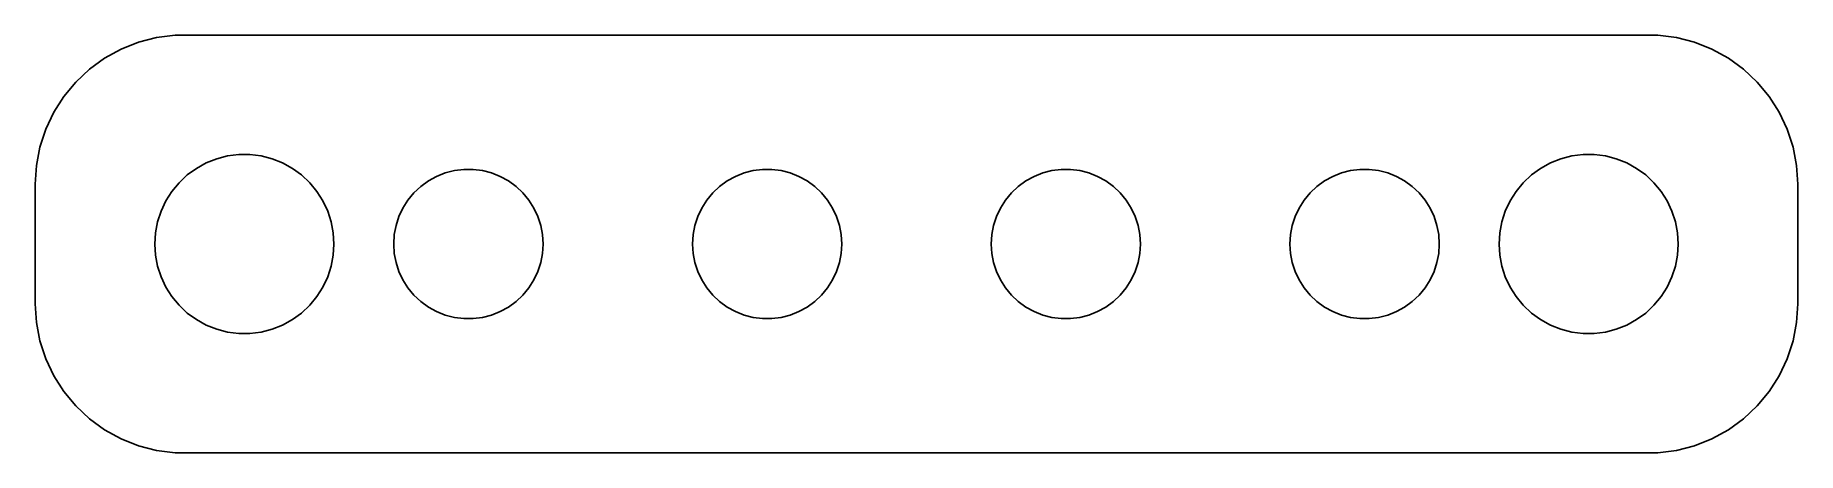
# Model space of a CAD drawing. Header units: metres. Extents: x -29.5 to 29.5, y -7 to 7.
import ezdxf

# ---------------------------------------------------------------- set-up
doc = ezdxf.new("R2010")
doc.units = ezdxf.units.M

msp = doc.modelspace()

# ---------------------------------------------------------------- linework, layer by layer
for p, q in [((-26.6289, 6.52412), (-27.1791, 6.22163)), ((-26.0451, 6.75528), (-26.6289, 6.52412)), ((-25.4369, 6.91142), (-26.0451, 6.75528)), ((-24.8139, 6.99013), (-25.4369, 6.91142)), ((24.8139, 6.99013), (-24.8139, 6.99013)), ((25.4369, 6.91142), (24.8139, 6.99013)), ((26.0451, 6.75528), (25.4369, 6.91142)), ((26.6289, 6.52412), (26.0451, 6.75528)), ((27.1791, 6.22163), (26.6289, 6.52412)), ((-27.1791, 6.22163), (-27.6871, 5.85255)), ((27.6871, 5.85255), (27.1791, 6.22163)), ((-28.1448, 5.42273), (-28.5451, 4.93892)), ((-27.6871, 5.85255), (-28.1448, 5.42273)), ((28.1448, 5.42273), (27.6871, 5.85255)), ((28.5451, 4.93892), (28.1448, 5.42273)), ((-28.5451, 4.93892), (-28.8815, 4.40877)), ((28.8815, 4.40877), (28.5451, 4.93892)), ((-28.8815, 4.40877), (-29.1489, 3.84062)), ((29.1489, 3.84062), (28.8815, 4.40877)), ((-29.1489, 3.84062), (-29.3429, 3.24344)), ((29.3429, 3.24344), (29.1489, 3.84062)), ((-29.3429, 3.24344), (-29.4606, 2.62666)), ((-23.0621, 2.94685), (-22.6884, 2.99408)), ((-22.6884, 2.99408), (-22.3116, 2.99408)), ((-22.3116, 2.99408), (-21.9379, 2.94685)), ((21.9379, 2.94685), (22.3116, 2.99408)), ((22.3116, 2.99408), (22.6884, 2.99408)), ((22.6884, 2.99408), (23.0621, 2.94685)), ((29.4606, 2.62666), (29.3429, 3.24344)), ((-29.4606, 2.62666), (-29.5, 2)), ((-24.4123, 2.31154), (-24.1075, 2.53297)), ((-24.1075, 2.53297), (-23.7773, 2.71448)), ((-23.7773, 2.71448), (-23.427, 2.85316)), ((-23.427, 2.85316), (-23.0621, 2.94685)), ((-21.9379, 2.94685), (-21.5729, 2.85316)), ((-21.5729, 2.85316), (-21.2227, 2.71448)), ((-21.2227, 2.71448), (-20.8925, 2.53297)), ((-20.8925, 2.53297), (-20.5877, 2.31154)), ((-16.0644, 2.26205), (-15.7725, 2.37764)), ((-15.7725, 2.37764), (-15.4684, 2.4557)), ((-15.4684, 2.4557), (-15.157, 2.49506)), ((-15.157, 2.49506), (-14.843, 2.49506)), ((-14.843, 2.49506), (-14.5315, 2.4557)), ((-14.5315, 2.4557), (-14.2274, 2.37764)), ((-14.2274, 2.37764), (-13.9355, 2.26205)), ((-6.06444, 2.26205), (-5.77254, 2.37764)), ((-5.77254, 2.37764), (-5.46844, 2.4557)), ((-5.46844, 2.4557), (-5.15697, 2.49506)), ((-5.15697, 2.49506), (-4.84302, 2.49506)), ((-4.84302, 2.49506), (-4.53154, 2.4557)), ((-4.53154, 2.4557), (-4.22745, 2.37764)), ((-4.22745, 2.37764), (-3.93555, 2.26205)), ((3.93555, 2.26205), (4.22745, 2.37764)), ((4.22745, 2.37764), (4.53154, 2.4557)), ((4.53154, 2.4557), (4.84302, 2.49506)), ((4.84302, 2.49506), (5.15697, 2.49506)), ((5.15697, 2.49506), (5.46844, 2.4557)), ((5.46844, 2.4557), (5.77254, 2.37764)), ((5.77254, 2.37764), (6.06444, 2.26205)), ((13.9355, 2.26205), (14.2274, 2.37764)), ((14.2274, 2.37764), (14.5315, 2.4557)), ((14.5315, 2.4557), (14.843, 2.49506)), ((14.843, 2.49506), (15.157, 2.49506)), ((15.157, 2.49506), (15.4684, 2.4557)), ((15.4684, 2.4557), (15.7725, 2.37764)), ((15.7725, 2.37764), (16.0644, 2.26205)), ((20.5877, 2.31154), (20.8925, 2.53297)), ((20.8925, 2.53297), (21.2227, 2.71448)), ((21.2227, 2.71448), (21.5729, 2.85316)), ((21.5729, 2.85316), (21.9379, 2.94685)), ((23.0621, 2.94685), (23.427, 2.85316)), ((23.427, 2.85316), (23.7773, 2.71448)), ((23.7773, 2.71448), (24.1075, 2.53297)), ((24.1075, 2.53297), (24.4123, 2.31154)), ((29.5, 2), (29.4606, 2.62666)), ((-29.5, 2), (-29.5, -2)), ((-24.927, 1.76335), (-24.6869, 2.05363)), ((-24.6869, 2.05363), (-24.4123, 2.31154)), ((-20.5877, 2.31154), (-20.3131, 2.05363)), ((-20.3131, 2.05363), (-20.0729, 1.76335)), ((-16.8224, 1.71136), (-16.5936, 1.92627)), ((-16.5936, 1.92627), (-16.3396, 2.11081)), ((-16.3396, 2.11081), (-16.0644, 2.26205)), ((-13.9355, 2.26205), (-13.6604, 2.11081)), ((-13.6604, 2.11081), (-13.4064, 1.92627)), ((-13.4064, 1.92627), (-13.1776, 1.71136)), ((-6.82242, 1.71136), (-6.59355, 1.92627)), ((-6.59355, 1.92627), (-6.33955, 2.11081)), ((-6.33955, 2.11081), (-6.06444, 2.26205)), ((-3.93555, 2.26205), (-3.66043, 2.11081)), ((-3.66043, 2.11081), (-3.40643, 1.92627)), ((-3.40643, 1.92627), (-3.17757, 1.71136)), ((3.17757, 1.71136), (3.40643, 1.92627)), ((3.40643, 1.92627), (3.66043, 2.11081)), ((3.66043, 2.11081), (3.93555, 2.26205)), ((6.06444, 2.26205), (6.33955, 2.11081)), ((6.33955, 2.11081), (6.59355, 1.92627)), ((6.59355, 1.92627), (6.82242, 1.71136)), ((13.1776, 1.71136), (13.4064, 1.92627)), ((13.4064, 1.92627), (13.6604, 2.11081)), ((13.6604, 2.11081), (13.9355, 2.26205)), ((16.0644, 2.26205), (16.3396, 2.11081)), ((16.3396, 2.11081), (16.5936, 1.92627)), ((16.5936, 1.92627), (16.8224, 1.71136)), ((20.0729, 1.76335), (20.3131, 2.05363)), ((20.3131, 2.05363), (20.5877, 2.31154)), ((24.4123, 2.31154), (24.6869, 2.05363)), ((24.6869, 2.05363), (24.927, 1.76335)), ((29.5, -2), (29.5, 2)), ((-25.2893, 1.10437), (-25.1289, 1.44525)), ((-25.1289, 1.44525), (-24.927, 1.76335)), ((-20.0729, 1.76335), (-19.8711, 1.44525)), ((-19.8711, 1.44525), (-19.7107, 1.10437)), ((-17.3244, 0.920303), (-17.1908, 1.20438)), ((-17.1908, 1.20438), (-17.0225, 1.46945)), ((-17.0225, 1.46945), (-16.8224, 1.71136)), ((-13.1776, 1.71136), (-12.9774, 1.46945)), ((-12.9774, 1.46945), (-12.8092, 1.20438)), ((-12.8092, 1.20438), (-12.6756, 0.920303)), ((-7.32443, 0.920303), (-7.19077, 1.20438)), ((-7.19077, 1.20438), (-7.02254, 1.46945)), ((-7.02254, 1.46945), (-6.82242, 1.71136)), ((-3.17757, 1.71136), (-2.97745, 1.46945)), ((-2.97745, 1.46945), (-2.80922, 1.20438)), ((-2.80922, 1.20438), (-2.67555, 0.920303)), ((2.67555, 0.920303), (2.80922, 1.20438)), ((2.80922, 1.20438), (2.97745, 1.46945)), ((2.97745, 1.46945), (3.17757, 1.71136)), ((6.82242, 1.71136), (7.02254, 1.46945)), ((7.02254, 1.46945), (7.19077, 1.20438)), ((7.19077, 1.20438), (7.32443, 0.920303)), ((12.6756, 0.920303), (12.8092, 1.20438)), ((12.8092, 1.20438), (12.9774, 1.46945)), ((12.9774, 1.46945), (13.1776, 1.71136)), ((16.8224, 1.71136), (17.0225, 1.46945)), ((17.0225, 1.46945), (17.1908, 1.20438)), ((17.1908, 1.20438), (17.3244, 0.920303)), ((19.7107, 1.10437), (19.8711, 1.44525)), ((19.8711, 1.44525), (20.0729, 1.76335)), ((24.927, 1.76335), (25.1289, 1.44525)), ((25.1289, 1.44525), (25.2893, 1.10437)), ((-25.4763, 0.375992), (-25.4057, 0.746063)), ((-25.4057, 0.746063), (-25.2893, 1.10437)), ((-19.7107, 1.10437), (-19.5942, 0.746063)), ((-19.5942, 0.746063), (-19.5237, 0.375992)), ((-17.4803, 0.313324), (-17.4214, 0.621719)), ((-17.4214, 0.621719), (-17.3244, 0.920303)), ((-12.6756, 0.920303), (-12.5785, 0.621719)), ((-12.5785, 0.621719), (-12.5197, 0.313324)), ((-7.48029, 0.313324), (-7.42145, 0.621719)), ((-7.42145, 0.621719), (-7.32443, 0.920303)), ((-2.67555, 0.920303), (-2.57854, 0.621719)), ((-2.57854, 0.621719), (-2.5197, 0.313324)), ((2.5197, 0.313324), (2.57854, 0.621719)), ((2.57854, 0.621719), (2.67555, 0.920303)), ((7.32443, 0.920303), (7.42145, 0.621719)), ((7.42145, 0.621719), (7.48029, 0.313324)), ((12.5197, 0.313324), (12.5785, 0.621719)), ((12.5785, 0.621719), (12.6756, 0.920303)), ((17.3244, 0.920303), (17.4214, 0.621719)), ((17.4214, 0.621719), (17.4803, 0.313324)), ((19.5237, 0.375992), (19.5942, 0.746063)), ((19.5942, 0.746063), (19.7107, 1.10437)), ((25.2893, 1.10437), (25.4057, 0.746063)), ((25.4057, 0.746063), (25.4763, 0.375992)), ((-25.5, 0), (-25.4763, 0.375992)), ((-25.4763, -0.375992), (-25.5, 0)), ((-19.5237, 0.375992), (-19.5, 0)), ((-19.5, 0), (-19.5237, -0.375992)), ((-17.5, 0), (-17.4803, 0.313324)), ((-17.4803, -0.313324), (-17.5, 0)), ((-12.5197, 0.313324), (-12.5, 0)), ((-12.5, 0), (-12.5197, -0.313324)), ((-7.5, 0), (-7.48029, 0.313324)), ((-7.48029, -0.313324), (-7.5, 0)), ((-2.5197, 0.313324), (-2.5, 0)), ((-2.5, 0), (-2.5197, -0.313324)), ((2.5, 0), (2.5197, 0.313324)), ((2.5197, -0.313324), (2.5, 0)), ((7.48029, 0.313324), (7.5, 0)), ((7.5, 0), (7.48029, -0.313324)), ((12.5, 0), (12.5197, 0.313324)), ((12.5197, -0.313324), (12.5, 0)), ((17.4803, 0.313324), (17.5, 0)), ((17.5, 0), (17.4803, -0.313324)), ((19.5, 0), (19.5237, 0.375992)), ((19.5237, -0.375992), (19.5, 0)), ((25.4763, 0.375992), (25.5, 0)), ((25.5, 0), (25.4763, -0.375992)), ((-25.4057, -0.746063), (-25.4763, -0.375992)), ((-19.5237, -0.375992), (-19.5942, -0.746063)), ((-17.4214, -0.621719), (-17.4803, -0.313324)), ((-12.5197, -0.313324), (-12.5785, -0.621719)), ((-7.42145, -0.621719), (-7.48029, -0.313324)), ((-2.5197, -0.313324), (-2.57854, -0.621719)), ((2.57854, -0.621719), (2.5197, -0.313324)), ((7.48029, -0.313324), (7.42145, -0.621719)), ((12.5785, -0.621719), (12.5197, -0.313324)), ((17.4803, -0.313324), (17.4214, -0.621719)), ((19.5942, -0.746063), (19.5237, -0.375992)), ((25.4763, -0.375992), (25.4057, -0.746063)), ((-25.2893, -1.10437), (-25.4057, -0.746063)), ((-25.1289, -1.44525), (-25.2893, -1.10437)), ((-19.7107, -1.10437), (-19.8711, -1.44525)), ((-19.5942, -0.746063), (-19.7107, -1.10437)), ((-17.3244, -0.920303), (-17.4214, -0.621719)), ((-17.1908, -1.20438), (-17.3244, -0.920303)), ((-12.6756, -0.920303), (-12.8092, -1.20438)), ((-12.5785, -0.621719), (-12.6756, -0.920303)), ((-7.32443, -0.920303), (-7.42145, -0.621719)), ((-7.19077, -1.20438), (-7.32443, -0.920303)), ((-2.67555, -0.920303), (-2.80922, -1.20438)), ((-2.57854, -0.621719), (-2.67555, -0.920303)), ((2.67555, -0.920303), (2.57854, -0.621719)), ((2.80922, -1.20438), (2.67555, -0.920303)), ((7.32443, -0.920303), (7.19077, -1.20438)), ((7.42145, -0.621719), (7.32443, -0.920303)), ((12.6756, -0.920303), (12.5785, -0.621719)), ((12.8092, -1.20438), (12.6756, -0.920303)), ((17.3244, -0.920303), (17.1908, -1.20438)), ((17.4214, -0.621719), (17.3244, -0.920303)), ((19.7107, -1.10437), (19.5942, -0.746063)), ((19.8711, -1.44525), (19.7107, -1.10437)), ((25.2893, -1.10437), (25.1289, -1.44525)), ((25.4057, -0.746063), (25.2893, -1.10437)), ((-24.927, -1.76335), (-25.1289, -1.44525)), ((-24.6869, -2.05363), (-24.927, -1.76335)), ((-20.0729, -1.76335), (-20.3131, -2.05363)), ((-19.8711, -1.44525), (-20.0729, -1.76335)), ((-17.0225, -1.46945), (-17.1908, -1.20438)), ((-16.8224, -1.71136), (-17.0225, -1.46945)), ((-16.5936, -1.92627), (-16.8224, -1.71136)), ((-13.1776, -1.71136), (-13.4064, -1.92627)), ((-12.9774, -1.46945), (-13.1776, -1.71136)), ((-12.8092, -1.20438), (-12.9774, -1.46945)), ((-7.02254, -1.46945), (-7.19077, -1.20438)), ((-6.82242, -1.71136), (-7.02254, -1.46945)), ((-6.59355, -1.92627), (-6.82242, -1.71136)), ((-3.17757, -1.71136), (-3.40643, -1.92627)), ((-2.97745, -1.46945), (-3.17757, -1.71136)), ((-2.80922, -1.20438), (-2.97745, -1.46945)), ((2.97745, -1.46945), (2.80922, -1.20438)), ((3.17757, -1.71136), (2.97745, -1.46945)), ((3.40643, -1.92627), (3.17757, -1.71136)), ((6.82242, -1.71136), (6.59355, -1.92627)), ((7.02254, -1.46945), (6.82242, -1.71136)), ((7.19077, -1.20438), (7.02254, -1.46945)), ((12.9774, -1.46945), (12.8092, -1.20438)), ((13.1776, -1.71136), (12.9774, -1.46945)), ((13.4064, -1.92627), (13.1776, -1.71136)), ((16.8224, -1.71136), (16.5936, -1.92627)), ((17.0225, -1.46945), (16.8224, -1.71136)), ((17.1908, -1.20438), (17.0225, -1.46945)), ((20.0729, -1.76335), (19.8711, -1.44525)), ((20.3131, -2.05363), (20.0729, -1.76335)), ((24.927, -1.76335), (24.6869, -2.05363)), ((25.1289, -1.44525), (24.927, -1.76335)), ((-29.5, -2), (-29.4606, -2.62666)), ((-24.4123, -2.31154), (-24.6869, -2.05363)), ((-24.1075, -2.53297), (-24.4123, -2.31154)), ((-20.5877, -2.31154), (-20.8925, -2.53297)), ((-20.3131, -2.05363), (-20.5877, -2.31154)), ((-16.3396, -2.11081), (-16.5936, -1.92627)), ((-16.0644, -2.26205), (-16.3396, -2.11081)), ((-15.7725, -2.37764), (-16.0644, -2.26205)), ((-13.9355, -2.26205), (-14.2274, -2.37764)), ((-13.6604, -2.11081), (-13.9355, -2.26205)), ((-13.4064, -1.92627), (-13.6604, -2.11081)), ((-6.33955, -2.11081), (-6.59355, -1.92627)), ((-6.06444, -2.26205), (-6.33955, -2.11081)), ((-5.77254, -2.37764), (-6.06444, -2.26205)), ((-3.93555, -2.26205), (-4.22745, -2.37764)), ((-3.66043, -2.11081), (-3.93555, -2.26205)), ((-3.40643, -1.92627), (-3.66043, -2.11081)), ((3.66043, -2.11081), (3.40643, -1.92627)), ((3.93555, -2.26205), (3.66043, -2.11081)), ((4.22745, -2.37764), (3.93555, -2.26205)), ((6.06444, -2.26205), (5.77254, -2.37764)), ((6.33955, -2.11081), (6.06444, -2.26205)), ((6.59355, -1.92627), (6.33955, -2.11081)), ((13.6604, -2.11081), (13.4064, -1.92627)), ((13.9355, -2.26205), (13.6604, -2.11081)), ((14.2274, -2.37764), (13.9355, -2.26205)), ((16.0644, -2.26205), (15.7725, -2.37764)), ((16.3396, -2.11081), (16.0644, -2.26205)), ((16.5936, -1.92627), (16.3396, -2.11081)), ((20.5877, -2.31154), (20.3131, -2.05363)), ((20.8925, -2.53297), (20.5877, -2.31154)), ((24.4123, -2.31154), (24.1075, -2.53297)), ((24.6869, -2.05363), (24.4123, -2.31154)), ((29.4606, -2.62666), (29.5, -2)), ((-29.4606, -2.62666), (-29.3429, -3.24344)), ((-23.7773, -2.71448), (-24.1075, -2.53297)), ((-23.427, -2.85316), (-23.7773, -2.71448)), ((-23.0621, -2.94685), (-23.427, -2.85316)), ((-22.6884, -2.99408), (-23.0621, -2.94685)), ((-21.9379, -2.94685), (-22.3116, -2.99408)), ((-21.5729, -2.85316), (-21.9379, -2.94685)), ((-21.2227, -2.71448), (-21.5729, -2.85316)), ((-20.8925, -2.53297), (-21.2227, -2.71448)), ((-15.4684, -2.4557), (-15.7725, -2.37764)), ((-15.157, -2.49506), (-15.4684, -2.4557)), ((-14.843, -2.49506), (-15.157, -2.49506)), ((-14.5315, -2.4557), (-14.843, -2.49506)), ((-14.2274, -2.37764), (-14.5315, -2.4557)), ((-5.46844, -2.4557), (-5.77254, -2.37764)), ((-5.15697, -2.49506), (-5.46844, -2.4557)), ((-4.84302, -2.49506), (-5.15697, -2.49506)), ((-4.53154, -2.4557), (-4.84302, -2.49506)), ((-4.22745, -2.37764), (-4.53154, -2.4557)), ((4.53154, -2.4557), (4.22745, -2.37764)), ((4.84302, -2.49506), (4.53154, -2.4557)), ((5.15697, -2.49506), (4.84302, -2.49506)), ((5.46844, -2.4557), (5.15697, -2.49506)), ((5.77254, -2.37764), (5.46844, -2.4557)), ((14.5315, -2.4557), (14.2274, -2.37764)), ((14.843, -2.49506), (14.5315, -2.4557)), ((15.157, -2.49506), (14.843, -2.49506)), ((15.4684, -2.4557), (15.157, -2.49506)), ((15.7725, -2.37764), (15.4684, -2.4557)), ((21.2227, -2.71448), (20.8925, -2.53297)), ((21.5729, -2.85316), (21.2227, -2.71448)), ((21.9379, -2.94685), (21.5729, -2.85316)), ((22.3116, -2.99408), (21.9379, -2.94685)), ((23.0621, -2.94685), (22.6884, -2.99408)), ((23.427, -2.85316), (23.0621, -2.94685)), ((23.7773, -2.71448), (23.427, -2.85316)), ((24.1075, -2.53297), (23.7773, -2.71448)), ((29.3429, -3.24344), (29.4606, -2.62666)), ((-29.3429, -3.24344), (-29.1489, -3.84062)), ((-22.3116, -2.99408), (-22.6884, -2.99408)), ((22.6884, -2.99408), (22.3116, -2.99408)), ((29.1489, -3.84062), (29.3429, -3.24344)), ((-29.1489, -3.84062), (-28.8815, -4.40877)), ((28.8815, -4.40877), (29.1489, -3.84062)), ((-28.8815, -4.40877), (-28.5451, -4.93892)), ((28.5451, -4.93892), (28.8815, -4.40877)), ((-28.5451, -4.93892), (-28.1448, -5.42273)), ((28.1448, -5.42273), (28.5451, -4.93892)), ((-28.1448, -5.42273), (-27.6871, -5.85255)), ((-27.6871, -5.85255), (-27.1791, -6.22163)), ((27.1791, -6.22163), (27.6871, -5.85255)), ((27.6871, -5.85255), (28.1448, -5.42273)), ((-27.1791, -6.22163), (-26.6289, -6.52412)), ((26.6289, -6.52412), (27.1791, -6.22163)), ((-26.6289, -6.52412), (-26.0451, -6.75528)), ((-26.0451, -6.75528), (-25.4369, -6.91142)), ((-25.4369, -6.91142), (-24.8139, -6.99013)), ((-24.8139, -6.99013), (24.8139, -6.99013)), ((24.8139, -6.99013), (25.4369, -6.91142)), ((25.4369, -6.91142), (26.0451, -6.75528)), ((26.0451, -6.75528), (26.6289, -6.52412))]:
    msp.add_line(p, q)

doc.saveas('drawing.dxf')
